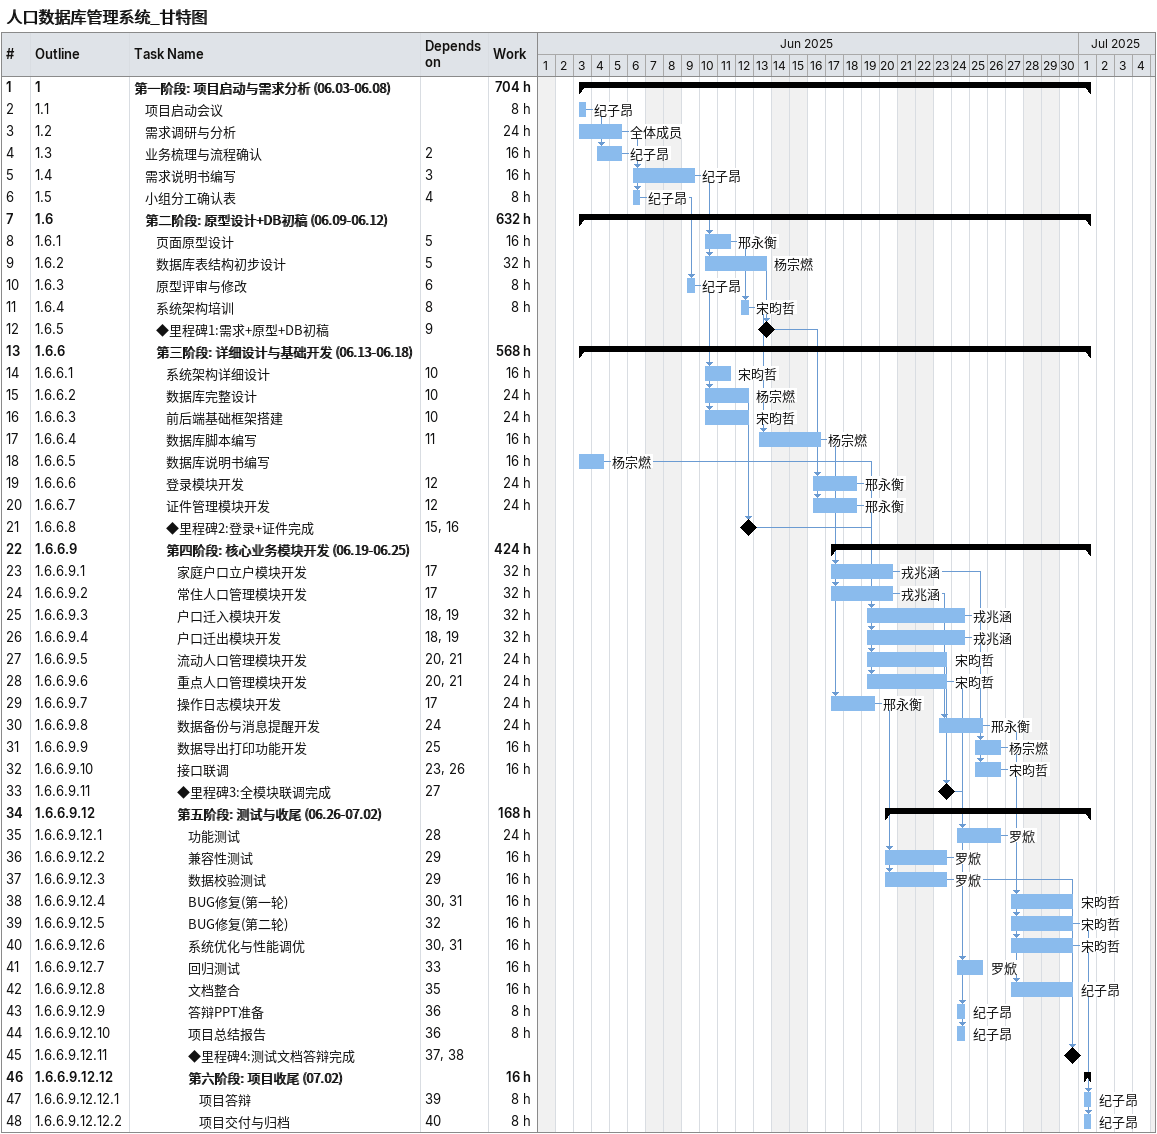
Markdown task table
人口数据库管理系统_甘特图

| ID | WBS | Task | Start | Finish | Predecessors | Resources | Work (h) |
|---|---|---|---|---|---|---|---|
| 1 | 1 | **第一阶段: 项目启动与需求分析 (06.03-06.08)** | 2025-06-03 | 2025-07-01 |  |  | 704 |
| 2 | 1.1 | 项目启动会议 | 2025-06-03 | 2025-06-03 |  | 纪子昂 | 8 |
| 3 | 1.2 | 需求调研与分析 | 2025-06-03 | 2025-06-05 |  | 全体成员 | 24 |
| 4 | 1.3 | 业务梳理与流程确认 | 2025-06-04 | 2025-06-05 | 2 | 纪子昂 | 16 |
| 5 | 1.4 | 需求说明书编写 | 2025-06-06 | 2025-06-09 | 3 | 纪子昂 | 16 |
| 6 | 1.5 | 小组分工确认表 | 2025-06-06 | 2025-06-06 | 4 | 纪子昂 | 8 |
| 7 | 1.6 | **第二阶段: 原型设计+DB初稿 (06.09-06.12)** | 2025-06-03 | 2025-07-01 |  |  | 632 |
| 8 | 1.6.1 | 页面原型设计 | 2025-06-10 | 2025-06-11 | 5 | 邢永衡 | 16 |
| 9 | 1.6.2 | 数据库表结构初步设计 | 2025-06-10 | 2025-06-13 | 5 | 杨宗燃 | 32 |
| 10 | 1.6.3 | 原型评审与修改 | 2025-06-09 | 2025-06-09 | 6 | 纪子昂 | 8 |
| 11 | 1.6.4 | 系统架构培训 | 2025-06-12 | 2025-06-12 | 8 | 宋昀哲 | 8 |
| 12 | 1.6.5 | ◆里程碑1:需求+原型+DB初稿 (milestone) | 2025-06-13 | 2025-06-13 | 9 |  |  |
| 13 | 1.6.6 | **第三阶段: 详细设计与基础开发 (06.13-06.18)** | 2025-06-03 | 2025-07-01 |  |  | 568 |
| 14 | 1.6.6.1 | 系统架构详细设计 | 2025-06-10 | 2025-06-11 | 10 | 宋昀哲 | 16 |
| 15 | 1.6.6.2 | 数据库完整设计 | 2025-06-10 | 2025-06-12 | 10 | 杨宗燃 | 24 |
| 16 | 1.6.6.3 | 前后端基础框架搭建 | 2025-06-10 | 2025-06-12 | 10 | 宋昀哲 | 24 |
| 17 | 1.6.6.4 | 数据库脚本编写 | 2025-06-13 | 2025-06-16 | 11 | 杨宗燃 | 16 |
| 18 | 1.6.6.5 | 数据库说明书编写 | 2025-06-03 | 2025-06-04 |  | 杨宗燃 | 16 |
| 19 | 1.6.6.6 | 登录模块开发 | 2025-06-16 | 2025-06-18 | 12 | 邢永衡 | 24 |
| 20 | 1.6.6.7 | 证件管理模块开发 | 2025-06-16 | 2025-06-18 | 12 | 邢永衡 | 24 |
| 21 | 1.6.6.8 | ◆里程碑2:登录+证件完成 (milestone) | 2025-06-12 | 2025-06-12 | 15, 16 |  |  |
| 22 | 1.6.6.9 | **第四阶段: 核心业务模块开发 (06.19-06.25)** | 2025-06-17 | 2025-07-01 |  |  | 424 |
| 23 | 1.6.6.9.1 | 家庭户口立户模块开发 | 2025-06-17 | 2025-06-20 | 17 | 戎兆涵 | 32 |
| 24 | 1.6.6.9.2 | 常住人口管理模块开发 | 2025-06-17 | 2025-06-20 | 17 | 戎兆涵 | 32 |
| 25 | 1.6.6.9.3 | 户口迁入模块开发 | 2025-06-19 | 2025-06-24 | 18, 19 | 戎兆涵 | 32 |
| 26 | 1.6.6.9.4 | 户口迁出模块开发 | 2025-06-19 | 2025-06-24 | 18, 19 | 戎兆涵 | 32 |
| 27 | 1.6.6.9.5 | 流动人口管理模块开发 | 2025-06-19 | 2025-06-23 | 20, 21 | 宋昀哲 | 24 |
| 28 | 1.6.6.9.6 | 重点人口管理模块开发 | 2025-06-19 | 2025-06-23 | 20, 21 | 宋昀哲 | 24 |
| 29 | 1.6.6.9.7 | 操作日志模块开发 | 2025-06-17 | 2025-06-19 | 17 | 邢永衡 | 24 |
| 30 | 1.6.6.9.8 | 数据备份与消息提醒开发 | 2025-06-23 | 2025-06-25 | 24 | 邢永衡 | 24 |
| 31 | 1.6.6.9.9 | 数据导出打印功能开发 | 2025-06-25 | 2025-06-26 | 25 | 杨宗燃 | 16 |
| 32 | 1.6.6.9.10 | 接口联调 | 2025-06-25 | 2025-06-26 | 23, 26 | 宋昀哲 | 16 |
| 33 | 1.6.6.9.11 | ◆里程碑3:全模块联调完成 (milestone) | 2025-06-23 | 2025-06-23 | 27 |  |  |
| 34 | 1.6.6.9.12 | **第五阶段: 测试与收尾 (06.26-07.02)** | 2025-06-20 | 2025-07-01 |  |  | 168 |
| 35 | 1.6.6.9.12.1 | 功能测试 | 2025-06-24 | 2025-06-26 | 28 | 罗焮 | 24 |
| 36 | 1.6.6.9.12.2 | 兼容性测试 | 2025-06-20 | 2025-06-23 | 29 | 罗焮 | 16 |
| 37 | 1.6.6.9.12.3 | 数据校验测试 | 2025-06-20 | 2025-06-23 | 29 | 罗焮 | 16 |
| 38 | 1.6.6.9.12.4 | BUG修复(第一轮) | 2025-06-27 | 2025-06-30 | 30, 31 | 宋昀哲 | 16 |
| 39 | 1.6.6.9.12.5 | BUG修复(第二轮) | 2025-06-27 | 2025-06-30 | 32 | 宋昀哲 | 16 |
| 40 | 1.6.6.9.12.6 | 系统优化与性能调优 | 2025-06-27 | 2025-06-30 | 30, 31 | 宋昀哲 | 16 |
| 41 | 1.6.6.9.12.7 | 回归测试 | 2025-06-24 | 2025-06-25 | 33 | 罗焮 | 16 |
| 42 | 1.6.6.9.12.8 | 文档整合 | 2025-06-27 | 2025-06-30 | 35 | 纪子昂 | 16 |
| 43 | 1.6.6.9.12.9 | 答辩PPT准备 | 2025-06-24 | 2025-06-24 | 36 | 纪子昂 | 8 |
| 44 | 1.6.6.9.12.10 | 项目总结报告 | 2025-06-24 | 2025-06-24 | 36 | 纪子昂 | 8 |
| 45 | 1.6.6.9.12.11 | ◆里程碑4:测试文档答辩完成 (milestone) | 2025-06-30 | 2025-06-30 | 37, 38 |  |  |
| 46 | 1.6.6.9.12.12 | **第六阶段: 项目收尾 (07.02)** | 2025-07-01 | 2025-07-01 |  |  | 16 |
| 47 | 1.6.6.9.12.12.1 | 项目答辩 | 2025-07-01 | 2025-07-01 | 39 | 纪子昂 | 8 |
| 48 | 1.6.6.9.12.12.2 | 项目交付与归档 | 2025-07-01 | 2025-07-01 | 40 | 纪子昂 | 8 |
